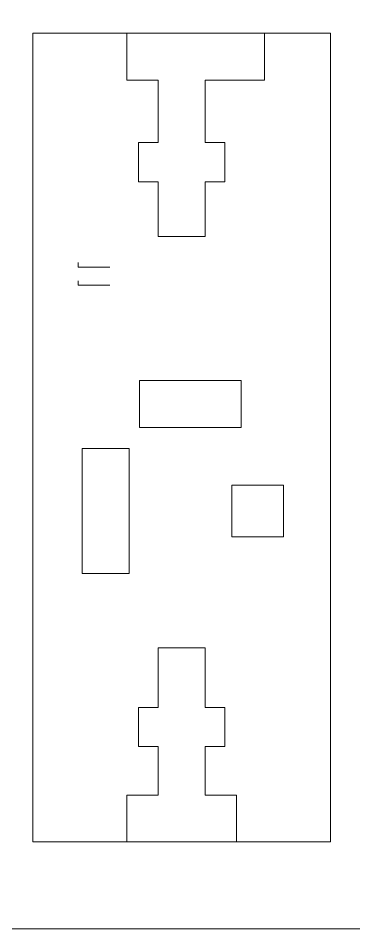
# Model space of a CAD drawing. Header units: centimetres. Extents: x -24 to 24.1, y -20.7 to 0.5.
# Drawn here: x -15.02 to -12.87, y -20.71 to -14.89 of the extents above; entities that cross this region are included whole.
import ezdxf

# ---------------------------------------------------------------- set-up
doc = ezdxf.new("R2010")
doc.units = ezdxf.units.CM
doc.header["$MEASUREMENT"] = 0
doc.layers.add('Layer 1', color=7, linetype='Continuous')

msp = doc.modelspace()

# ---------------------------------------------------------------- linework, layer by layer
at = {"layer": 'Layer 1', "color": 250, "lineweight": 9}
msp.add_lwpolyline([(-23.96322, -20.71493), (6.03678, -20.71493), (6.03678, -0.71493), (-23.96322, -0.71493), (-23.96322, -20.71493)], close=True, dxfattribs=at)
for points, knots in [([(-13.02265, -20.15989), (-13.02265, -20.15989), (-14.92265, -20.15989), (-14.92265, -20.15989), (-14.92265, -20.15989), (-14.92265, -20.15989), (-14.92265, -14.98989), (-14.92265, -14.98989), (-14.92265, -14.98989), (-14.92265, -14.98989), (-13.02265, -14.98989), (-13.02265, -14.98989), (-13.02265, -14.98989), (-13.02265, -14.98989), (-13.02265, -20.15989), (-13.02265, -20.15989)], [0, 0, 0, 0, 0.2, 0.2, 0.2, 0.2, 0.4, 0.4, 0.4, 0.4, 0.6, 0.6, 0.6, 0.6, 1, 1, 1, 1]), ([(-14.32265, -14.98989), (-14.32265, -14.98989), (-14.32265, -15.28989), (-14.32265, -15.28989), (-14.32265, -15.28989), (-14.32265, -15.28989), (-14.12265, -15.28989), (-14.12265, -15.28989), (-14.12265, -15.28989), (-14.12265, -15.28989), (-14.12265, -15.68989), (-14.12265, -15.68989), (-14.12265, -15.68989), (-14.12265, -15.68989), (-14.24765, -15.68989), (-14.24765, -15.68989), (-14.24765, -15.68989), (-14.24765, -15.68989), (-14.24765, -15.93989), (-14.24765, -15.93989), (-14.24765, -15.93989), (-14.24765, -15.93989), (-14.12265, -15.93989), (-14.12265, -15.93989), (-14.12265, -15.93989), (-14.12265, -15.93989), (-14.12265, -16.28989), (-14.12265, -16.28989), (-14.12265, -16.28989), (-14.12265, -16.28989), (-13.82264, -16.28989), (-13.82264, -16.28989), (-13.82264, -16.28989), (-13.82264, -16.28989), (-13.82264, -15.93989), (-13.82264, -15.93989), (-13.82264, -15.93989), (-13.82264, -15.93989), (-13.69764, -15.93989), (-13.69764, -15.93989), (-13.69764, -15.93989), (-13.69764, -15.93989), (-13.69764, -15.68989), (-13.69764, -15.68989), (-13.69764, -15.68989), (-13.69764, -15.68989), (-13.82264, -15.68989), (-13.82264, -15.68989), (-13.82264, -15.68989), (-13.82264, -15.68989), (-13.82264, -15.28989), (-13.82264, -15.28989), (-13.82264, -15.28989), (-13.82264, -15.28989), (-13.44265, -15.28989), (-13.44265, -15.28989), (-13.44265, -15.28989), (-13.44265, -15.28988), (-13.44265, -14.98988), (-13.44265, -14.98988)], [0, 0, 0, 0, 0.0625, 0.0625, 0.0625, 0.0625, 0.125, 0.125, 0.125, 0.125, 0.1875, 0.1875, 0.1875, 0.1875, 0.25, 0.25, 0.25, 0.25, 0.3125, 0.3125, 0.3125, 0.3125, 0.375, 0.375, 0.375, 0.375, 0.4375, 0.4375, 0.4375, 0.4375, 0.5, 0.5, 0.5, 0.5, 0.5625, 0.5625, 0.5625, 0.5625, 0.625, 0.625, 0.625, 0.625, 0.6875, 0.6875, 0.6875, 0.6875, 0.75, 0.75, 0.75, 0.75, 0.8125, 0.8125, 0.8125, 0.8125, 0.875, 0.875, 0.875, 0.875, 1, 1, 1, 1]), ([(-14.63441, -16.48552), (-14.63441, -16.48552), (-14.63441, -16.45645), (-14.63441, -16.45645), (-14.63441, -16.45645), (-14.63441, -16.45645), (-14.63441, -16.48552), (-14.63441, -16.48552), (-14.63441, -16.48552), (-14.63441, -16.48552), (-14.43121, -16.48552), (-14.43121, -16.48552), (-14.43121, -16.48552), (-14.43121, -16.48552), (-14.63441, -16.48552), (-14.63441, -16.48552)], [0, 0, 0, 0, 0.2, 0.2, 0.2, 0.2, 0.4, 0.4, 0.4, 0.4, 0.6, 0.6, 0.6, 0.6, 1, 1, 1, 1]), ([(-14.63441, -16.60151), (-14.63441, -16.60151), (-14.63441, -16.57244), (-14.63441, -16.57244), (-14.63441, -16.57244), (-14.63441, -16.57244), (-14.63441, -16.60151), (-14.63441, -16.60151), (-14.63441, -16.60151), (-14.63441, -16.60151), (-14.43121, -16.60151), (-14.43121, -16.60151), (-14.43121, -16.60151), (-14.43121, -16.60151), (-14.63441, -16.60151), (-14.63441, -16.60151)], [0, 0, 0, 0, 0.2, 0.2, 0.2, 0.2, 0.4, 0.4, 0.4, 0.4, 0.6, 0.6, 0.6, 0.6, 1, 1, 1, 1]), ([(-13.59265, -17.50989), (-13.59265, -17.50989), (-13.59265, -17.20989), (-13.59265, -17.20989), (-13.59265, -17.20989), (-13.59265, -17.20989), (-14.24265, -17.20989), (-14.24265, -17.20989), (-14.24265, -17.20989), (-14.24265, -17.20989), (-14.24265, -17.50989), (-14.24265, -17.50989), (-14.24265, -17.50989), (-14.24265, -17.50989), (-13.59265, -17.50989), (-13.59265, -17.50989)], [0, 0, 0, 0, 0.2, 0.2, 0.2, 0.2, 0.4, 0.4, 0.4, 0.4, 0.6, 0.6, 0.6, 0.6, 1, 1, 1, 1]), ([(-14.60854, -18.44446), (-14.60854, -18.44446), (-14.30854, -18.44446), (-14.30854, -18.44446), (-14.30854, -18.44446), (-14.30854, -18.44446), (-14.30854, -17.64446), (-14.30854, -17.64446), (-14.30854, -17.64446), (-14.30854, -17.64446), (-14.60854, -17.64446), (-14.60854, -17.64446), (-14.60854, -17.64446), (-14.60854, -17.64446), (-14.60854, -18.44446), (-14.60854, -18.44446)], [0, 0, 0, 0, 0.2, 0.2, 0.2, 0.2, 0.4, 0.4, 0.4, 0.4, 0.6, 0.6, 0.6, 0.6, 1, 1, 1, 1]), ([(-13.65265, -18.20946), (-13.65265, -18.20946), (-13.32264, -18.20946), (-13.32264, -18.20946), (-13.32264, -18.20946), (-13.32264, -18.20946), (-13.32264, -17.87946), (-13.32264, -17.87946), (-13.32264, -17.87946), (-13.32264, -17.87946), (-13.65265, -17.87946), (-13.65265, -17.87946), (-13.65265, -17.87946), (-13.65265, -17.87946), (-13.65265, -18.20946), (-13.65265, -18.20946)], [0, 0, 0, 0, 0.2, 0.2, 0.2, 0.2, 0.4, 0.4, 0.4, 0.4, 0.6, 0.6, 0.6, 0.6, 1, 1, 1, 1]), ([(-13.82264, -19.85989), (-13.82264, -19.85989), (-13.82264, -19.54989), (-13.82264, -19.54989), (-13.82264, -19.54989), (-13.82264, -19.54989), (-13.69764, -19.54989), (-13.69764, -19.54989), (-13.69764, -19.54989), (-13.69764, -19.54989), (-13.69764, -19.29989), (-13.69764, -19.29989), (-13.69764, -19.29989), (-13.69764, -19.29989), (-13.82264, -19.29989), (-13.82264, -19.29989), (-13.82264, -19.29989), (-13.82264, -19.29989), (-13.82264, -18.91989), (-13.82264, -18.91989), (-13.82264, -18.91989), (-13.82264, -18.91989), (-14.12265, -18.91989), (-14.12265, -18.91989), (-14.12265, -18.91989), (-14.12265, -18.91989), (-14.12265, -19.29989), (-14.12265, -19.29989), (-14.12265, -19.29989), (-14.12265, -19.29989), (-14.24765, -19.29989), (-14.24765, -19.29989), (-14.24765, -19.29989), (-14.24765, -19.29989), (-14.24765, -19.54989), (-14.24765, -19.54989), (-14.24765, -19.54989), (-14.24765, -19.54989), (-14.12265, -19.54989), (-14.12265, -19.54989), (-14.12265, -19.54989), (-14.12265, -19.54989), (-14.12265, -19.85989), (-14.12265, -19.85989)], [0, 0, 0, 0, 0.08333333, 0.08333333, 0.08333333, 0.08333333, 0.16666667, 0.16666667, 0.16666667, 0.16666667, 0.25, 0.25, 0.25, 0.25, 0.33333333, 0.33333333, 0.33333333, 0.33333333, 0.41666667, 0.41666667, 0.41666667, 0.41666667, 0.5, 0.5, 0.5, 0.5, 0.58333333, 0.58333333, 0.58333333, 0.58333333, 0.66666667, 0.66666667, 0.66666667, 0.66666667, 0.75, 0.75, 0.75, 0.75, 0.83333333, 0.83333333, 0.83333333, 0.83333333, 1, 1, 1, 1]), ([(-14.32265, -20.15989), (-14.32265, -20.15989), (-14.32265, -19.85989), (-14.32265, -19.85989), (-14.32265, -19.85989), (-14.32265, -19.85989), (-14.12265, -19.85989), (-14.12265, -19.85989), (-14.12265, -19.85989), (-14.12265, -19.85989), (-14.32265, -19.85989), (-14.32265, -19.85989)], [0, 0, 0, 0, 0.25, 0.25, 0.25, 0.25, 0.5, 0.5, 0.5, 0.5, 1, 1, 1, 1]), ([(-13.62265, -19.85989), (-13.62265, -19.85989), (-13.82264, -19.85989), (-13.82264, -19.85989), (-13.82264, -19.85989), (-13.82264, -19.85989), (-13.62265, -19.85989), (-13.62265, -19.85989), (-13.62265, -19.85989), (-13.62265, -19.85989), (-13.62265, -20.15989), (-13.62265, -20.15989)], [0, 0, 0, 0, 0.25, 0.25, 0.25, 0.25, 0.5, 0.5, 0.5, 0.5, 1, 1, 1, 1])]:
    msp.add_open_spline(points, degree=3, knots=knots, dxfattribs=at)

doc.saveas('drawing.dxf')
